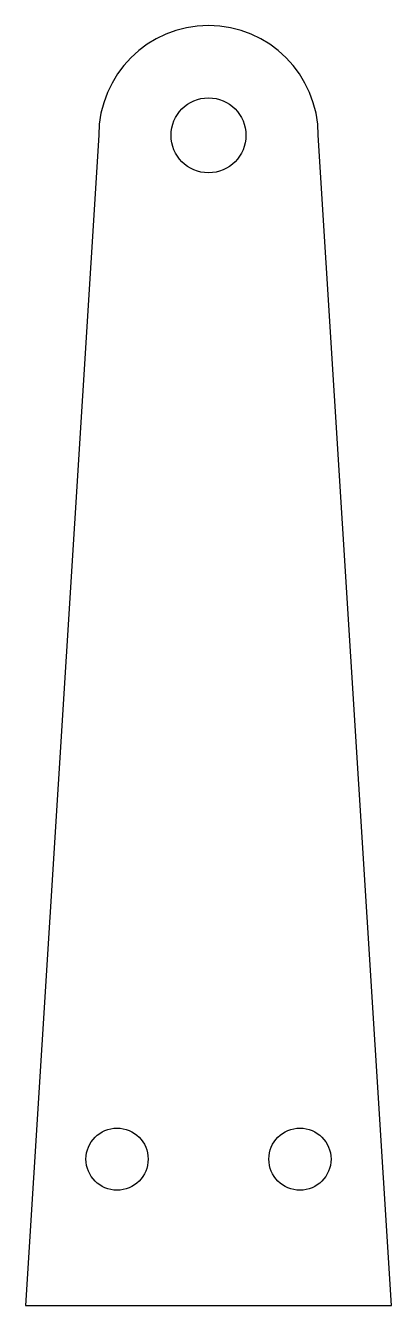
# Model space of a CAD drawing. Header units: millimetres. Extents: x -10 to 10, y -64 to 6.
import ezdxf

# ---------------------------------------------------------------- set-up
doc = ezdxf.new("R2010")
doc.units = ezdxf.units.MM

msp = doc.modelspace()

# ---------------------------------------------------------------- linework, layer by layer
for p, q in [((-6, 0), (-10, -64)), ((10, -64), (6, 0)), ((-10, -64), (10, -64))]:
    msp.add_line(p, q)
for centre, radius in [((0, 0), 2.05), ((-5, -56), 1.7), ((5, -56), 1.7)]:
    msp.add_circle(centre, radius)
msp.add_arc((0, 0), 6, 0, 180)

doc.saveas('drawing.dxf')
